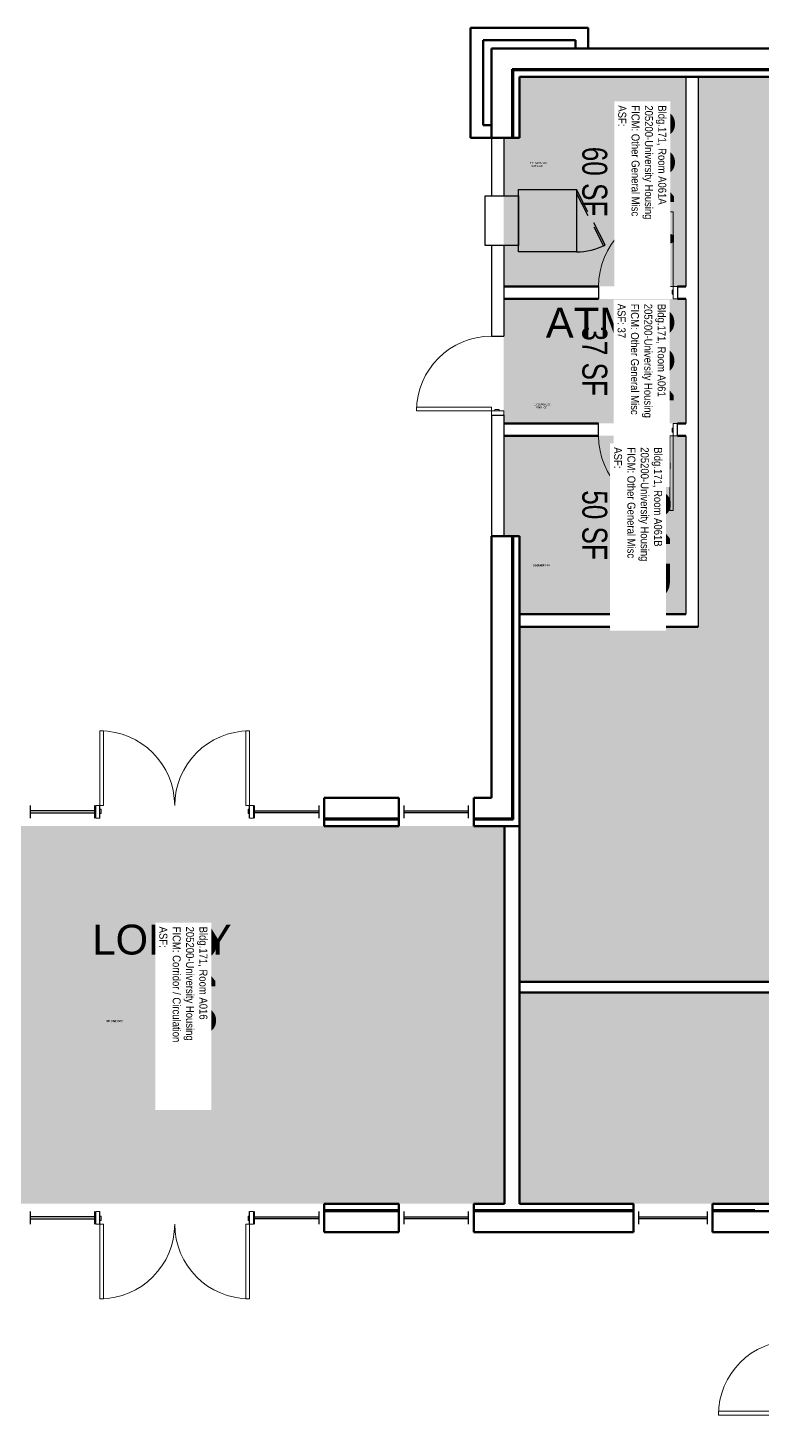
# Model space of a CAD drawing. Header units: inches. Extents: x -108 to 3256, y -489 to 2185.
# Drawn here: x 936 to 1290, y 875 to 1544 of the extents above; entities that cross this region are included whole.
import ezdxf
from ezdxf.enums import TextEntityAlignment as Align

# ---------------------------------------------------------------- set-up
doc = ezdxf.new("R2010")
doc.units = ezdxf.units.IN
doc.header["$LTSCALE"] = 48
doc.header["$MEASUREMENT"] = 0
doc.linetypes.add('DASHED2', pattern=[0.375, 0.25, -0.125])
for name, color, linetype in [('A-DOOR', 2, 'Continuous'), ('A-GLAZ', 1, 'Continuous'), ('A-IDEN-RNUM', 7, 'Continuous'), ('A-IDEN-SNUM', 4, 'Continuous'), ('A-IDEN-VNUM', 4, 'Continuous'), ('A-MISC', 2, 'Continuous'), ('A-WALL', 5, 'Continuous'), ('AREA-TEXT', 3, 'Continuous'), ('Rooms-Category-Color', 7, 'Continuous'), ('Rooms-College-Color', 7, 'Continuous'), ('Rooms-Department-Color', 7, 'Continuous'), ('Rooms-Division-Color', 7, 'Continuous'), ('Rooms-Information', 7, 'Continuous')]:
    doc.layers.add(name, color=color, linetype=linetype)
doc.styles.add('CP_AREA', font='arial.ttf', dxfattribs={"height": 15})
doc.styles.add('CP_ROOMSNUMBER', font='arial.ttf', dxfattribs={"height": 1})
doc.styles.add('CP_ROOMVNUMBER', font='arial.ttf', dxfattribs={"width": 0.85, "height": 0.075})
doc.styles.get("Standard").update_dxf_attribs({"font": 'arial.ttf'})

msp = doc.modelspace()

# ---------------------------------------------------------------- hatches: boundary and pattern name
at = {"layer": 'Rooms-Category-Color', "true_color": 0xfbafa2}
for points in [[(1253.2, 1419.25), (1253.2, 1520.25), (1173.2, 1520.25), (1173.2, 1490.88), (1165.57, 1490.88), (1165.57, 1419.25)], [(1634.48, 1084.25), (1281.83, 1084.25), (1173.2, 1084.25), (1173.2, 1255.25), (1259.2, 1255.25), (1259.2, 1520.25), (1643.67, 1520.25), (1805.39, 1358.53), (1864.66, 1417.8), (1884.87, 1397.59), (1894.51, 1407.23), (1948.25, 1353.49), (1938.61, 1343.85), (1958.82, 1323.64), (1881.7, 1246.52), (1881.7, 1213.5), (1634.48, 1213.5)], [(1253.2, 1353.25), (1253.2, 1413.25), (1165.57, 1413.25), (1165.57, 1353.25)], [(1253.2, 1261.25), (1173.2, 1261.25), (1173.2, 1298.87), (1165.57, 1298.87), (1165.57, 1347.25), (1253.2, 1347.25)]]:
    msp.add_hatch(color=21, dxfattribs=at).paths.add_polyline_path(points)
at = {"layer": 'Rooms-Category-Color', "true_color": 0xadadad}
msp.add_hatch(color=253, dxfattribs=at).paths.add_polyline_path([(1165.95, 977.25), (675, 977.25), (675, 968.12), (612.75, 968.12), (612.75, 1075.37), (692.75, 1075.37), (692.75, 1159.24), (1165.95, 1159.24)])
at = {"layer": 'Rooms-Category-Color', "true_color": 0x728ef3}
msp.add_hatch(color=171, dxfattribs=at).paths.add_polyline_path([(1387.45, 968.25), (1387.45, 1079), (1173.2, 1079), (1173.2, 977.25), (1314.7, 977.25), (1314.7, 968.25)])
at = {"layer": 'Rooms-College-Color', "true_color": 0xadadad}
for points in [[(1253.2, 1419.25), (1253.2, 1520.25), (1173.2, 1520.25), (1173.2, 1490.88), (1165.57, 1490.88), (1165.57, 1419.25)], [(1634.48, 1084.25), (1281.83, 1084.25), (1173.2, 1084.25), (1173.2, 1255.25), (1259.2, 1255.25), (1259.2, 1520.25), (1643.67, 1520.25), (1805.39, 1358.53), (1864.66, 1417.8), (1884.87, 1397.59), (1894.51, 1407.23), (1948.25, 1353.49), (1938.61, 1343.85), (1958.82, 1323.64), (1881.7, 1246.52), (1881.7, 1213.5), (1634.48, 1213.5)], [(1253.2, 1353.25), (1253.2, 1413.25), (1165.57, 1413.25), (1165.57, 1353.25)], [(1253.2, 1261.25), (1173.2, 1261.25), (1173.2, 1298.87), (1165.57, 1298.87), (1165.57, 1347.25), (1253.2, 1347.25)], [(1165.95, 977.25), (675, 977.25), (675, 968.12), (612.75, 968.12), (612.75, 1075.37), (692.75, 1075.37), (692.75, 1159.24), (1165.95, 1159.24)], [(1387.45, 968.25), (1387.45, 1079), (1173.2, 1079), (1173.2, 977.25), (1314.7, 977.25), (1314.7, 968.25)]]:
    msp.add_hatch(color=253, dxfattribs=at).paths.add_polyline_path(points)
at = {"layer": 'Rooms-Department-Color', "true_color": 0x604aed}
for points in [[(1253.2, 1419.25), (1253.2, 1520.25), (1173.2, 1520.25), (1173.2, 1490.88), (1165.57, 1490.88), (1165.57, 1419.25)], [(1253.2, 1353.25), (1253.2, 1413.25), (1165.57, 1413.25), (1165.57, 1353.25)], [(1253.2, 1261.25), (1173.2, 1261.25), (1173.2, 1298.87), (1165.57, 1298.87), (1165.57, 1347.25), (1253.2, 1347.25)], [(1387.45, 968.25), (1387.45, 1079), (1173.2, 1079), (1173.2, 977.25), (1314.7, 977.25), (1314.7, 968.25)]]:
    msp.add_hatch(color=173, dxfattribs=at).paths.add_polyline_path(points)
at = {"layer": 'Rooms-Department-Color', "true_color": 0x80bc67}
msp.add_hatch(color=83, dxfattribs=at).paths.add_polyline_path([(1634.48, 1084.25), (1281.83, 1084.25), (1173.2, 1084.25), (1173.2, 1255.25), (1259.2, 1255.25), (1259.2, 1520.25), (1643.67, 1520.25), (1805.39, 1358.53), (1864.66, 1417.8), (1884.87, 1397.59), (1894.51, 1407.23), (1948.25, 1353.49), (1938.61, 1343.85), (1958.82, 1323.64), (1881.7, 1246.52), (1881.7, 1213.5), (1634.48, 1213.5)])
at = {"layer": 'Rooms-Department-Color', "true_color": 0xacacac}
msp.add_hatch(color=253, dxfattribs=at).paths.add_polyline_path([(1165.95, 977.25), (675, 977.25), (675, 968.12), (612.75, 968.12), (612.75, 1075.37), (692.75, 1075.37), (692.75, 1159.24), (1165.95, 1159.24)])
at = {"layer": 'Rooms-Division-Color', "true_color": 0x604aed}
for points in [[(1253.2, 1419.25), (1253.2, 1520.25), (1173.2, 1520.25), (1173.2, 1490.88), (1165.57, 1490.88), (1165.57, 1419.25)], [(1253.2, 1353.25), (1253.2, 1413.25), (1165.57, 1413.25), (1165.57, 1353.25)], [(1253.2, 1261.25), (1173.2, 1261.25), (1173.2, 1298.87), (1165.57, 1298.87), (1165.57, 1347.25), (1253.2, 1347.25)], [(1387.45, 968.25), (1387.45, 1079), (1173.2, 1079), (1173.2, 977.25), (1314.7, 977.25), (1314.7, 968.25)]]:
    msp.add_hatch(color=173, dxfattribs=at).paths.add_polyline_path(points)
at = {"layer": 'Rooms-Division-Color', "true_color": 0x80bc67}
msp.add_hatch(color=83, dxfattribs=at).paths.add_polyline_path([(1634.48, 1084.25), (1281.83, 1084.25), (1173.2, 1084.25), (1173.2, 1255.25), (1259.2, 1255.25), (1259.2, 1520.25), (1643.67, 1520.25), (1805.39, 1358.53), (1864.66, 1417.8), (1884.87, 1397.59), (1894.51, 1407.23), (1948.25, 1353.49), (1938.61, 1343.85), (1958.82, 1323.64), (1881.7, 1246.52), (1881.7, 1213.5), (1634.48, 1213.5)])
at = {"layer": 'Rooms-Division-Color', "true_color": 0xadadad}
msp.add_hatch(color=253, dxfattribs=at).paths.add_polyline_path([(1165.95, 977.25), (675, 977.25), (675, 968.12), (612.75, 968.12), (612.75, 1075.37), (692.75, 1075.37), (692.75, 1159.24), (1165.95, 1159.24)])

# ---------------------------------------------------------------- linework, layer by layer
at = {"layer": 'A-DOOR', "linetype": 'Continuous', "lineweight": 18}
for points in [[(1247.2, 1419.25), (1245.45, 1419.25), (1245.45, 1455.25), (1247.2, 1455.25)], [(1247.2, 1415.5), (1246.57, 1415.5), (1246.57, 1417.5), (1247.2, 1417.5)], [(1247.2, 1413.25), (1249.2, 1413.25), (1249.2, 1419.25), (1247.2, 1419.25)], [(1159.57, 1359.25), (1159.57, 1361), (1123.57, 1361), (1123.57, 1359.25)], [(1165.57, 1359.25), (1165.57, 1357.25), (1159.57, 1357.25), (1159.57, 1359.25)], [(1163.32, 1359.25), (1163.32, 1359.88), (1161.32, 1359.88), (1161.32, 1359.25)], [(1247.2, 1351), (1246.57, 1351), (1246.57, 1349), (1247.2, 1349)], [(1247.2, 1353.25), (1249.2, 1353.25), (1249.2, 1347.25), (1247.2, 1347.25)], [(1247.2, 1347.25), (1245.45, 1347.25), (1245.45, 1311.25), (1247.2, 1311.25)], [(971.1, 1169.06), (972.85, 1169.06), (972.85, 1205.06), (971.1, 1205.06)], [(1043.1, 1169.06), (1041.35, 1169.06), (1041.35, 1205.06), (1043.1, 1205.06)], [(971.1, 1163.06), (969.1, 1163.06), (969.1, 1169.06), (971.1, 1169.06)], [(971.1, 1165.31), (971.72, 1165.31), (971.72, 1167.31), (971.1, 1167.31)], [(1043.1, 1165.31), (1042.47, 1165.31), (1042.47, 1167.31), (1043.1, 1167.31)], [(1043.1, 1163.06), (1045.1, 1163.06), (1045.1, 1169.06), (1043.1, 1169.06)], [(971.1, 973.44), (969.1, 973.44), (969.1, 967.44), (971.1, 967.44)], [(971.1, 971.19), (971.72, 971.19), (971.72, 969.19), (971.1, 969.19)], [(1043.1, 971.19), (1042.47, 971.19), (1042.47, 969.19), (1043.1, 969.19)], [(1043.1, 973.44), (1045.1, 973.44), (1045.1, 967.44), (1043.1, 967.44)], [(971.1, 967.44), (972.85, 967.44), (972.85, 931.44), (971.1, 931.44)], [(1043.1, 967.44), (1041.35, 967.44), (1041.35, 931.44), (1043.1, 931.44)], [(1304.89, 875.34), (1304.89, 877.34), (1268.89, 877.34), (1268.89, 875.34)]]:
    msp.add_lwpolyline(points, close=True, dxfattribs=at)
at = {"layer": 'A-DOOR', "linetype": 'Continuous', "lineweight": 18, "extrusion": (0, 0, -1)}
for centre, start, end in [((-1247.2, 1419.25), 0, 90), ((-1247.2, 1347.25), 270, 360), ((-1043.1, 1169.06), 0, 90), ((-971.1, 967.44), 180, 270)]:
    msp.add_arc(centre, 36, start, end, dxfattribs=at)
at = {"layer": 'A-DOOR', "linetype": 'Continuous', "lineweight": 18}
for centre, start, end in [((1159.57, 1359.25), 90, 180), ((971.1, 1169.06), 360, 90), ((1043.1, 967.44), 180, 270), ((1304.89, 875.34), 90, 180)]:
    msp.add_arc(centre, 36, start, end, dxfattribs=at)
at = {"layer": 'A-GLAZ', "linetype": 'Continuous', "lineweight": 25}
for p, q in [((937.6, 1163.06), (937.6, 1169.06)), ((968.6, 1166.56), (937.6, 1166.56)), ((937.6, 1165.56), (968.6, 1165.56)), ((968.6, 1163.06), (968.6, 1169.06)), ((971.1, 1163.06), (971.1, 1169.06)), ((1043.1, 1163.06), (1043.1, 1169.06)), ((1045.6, 1163.06), (1045.6, 1169.06)), ((1045.6, 1166.56), (1076.6, 1166.56)), ((1076.6, 1165.56), (1045.6, 1165.56)), ((1076.6, 1163.06), (1076.6, 1169.06)), ((1079.1, 1169.06), (1079.1, 1163.06)), ((1115.08, 1163.06), (1115.08, 1169.06)), ((1117.58, 1163.06), (1117.58, 1169.06)), ((1117.58, 1166.56), (1148.58, 1166.56)), ((1148.58, 1165.56), (1117.58, 1165.56)), ((1148.58, 1163.06), (1148.58, 1169.06)), ((1151.08, 1169.06), (1151.08, 1163.06)), ((937.6, 967.44), (937.6, 973.44)), ((968.6, 970.94), (937.6, 970.94)), ((937.6, 969.94), (968.6, 969.94)), ((968.6, 967.44), (968.6, 973.44)), ((971.1, 967.44), (971.1, 973.44)), ((1043.1, 967.44), (1043.1, 973.44)), ((1045.6, 967.44), (1045.6, 973.44)), ((1045.6, 970.94), (1076.6, 970.94)), ((1076.6, 969.94), (1045.6, 969.94)), ((1076.6, 967.44), (1076.6, 973.44)), ((1079.1, 973.44), (1079.1, 967.44)), ((1115.08, 967.44), (1115.08, 973.44)), ((1117.58, 967.44), (1117.58, 973.44)), ((1117.58, 970.94), (1148.58, 970.94)), ((1148.58, 969.94), (1117.58, 969.94)), ((1148.58, 967.44), (1148.58, 973.44)), ((1151.08, 973.44), (1151.08, 967.44)), ((1228.1, 967.44), (1228.1, 973.44)), ((1230.6, 967.44), (1230.6, 973.44)), ((1230.6, 970.94), (1263.6, 970.94)), ((1263.6, 969.94), (1230.6, 969.94)), ((1263.6, 967.44), (1263.6, 973.44)), ((1266.1, 973.44), (1266.1, 967.44))]:
    msp.add_line(p, q, dxfattribs=at)
at = {"layer": 'A-MISC'}
msp.add_lwpolyline([(1172.57, 1465.88), (1200.57, 1465.88), (1200.57, 1435.88), (1172.57, 1435.88)], close=True, dxfattribs=at)
at = {"layer": 'A-MISC', "linetype": 'DASHED2'}
msp.add_lwpolyline([(1200.57, 1464.01), (1213.62, 1438.85), (1214.38, 1439.24), (1200.57, 1465.88)], dxfattribs=at)
at = {"layer": 'A-MISC'}
msp.add_arc((1200.57, 1465.88), 30, 270, 297.40889, dxfattribs=at)
at = {"layer": 'A-WALL', "linetype": 'Continuous', "lineweight": 50}
for p, q in [((1206.14, 1543.88), (1149.57, 1543.88)), ((1149.57, 1543.88), (1149.57, 1490.88)), ((1155.57, 1537.88), (1200.14, 1537.88)), ((1155.57, 1496.88), (1155.57, 1537.88)), ((1200.14, 1537.88), (1200.14, 1533.88)), ((1206.14, 1533.88), (1206.14, 1543.88)), ((1159.57, 1533.88), (1159.57, 1490.88)), ((1365.81, 1533.88), (1159.57, 1533.88)), ((1200.14, 1533.88), (1206.14, 1533.88)), ((1169.57, 1490.88), (1169.57, 1523.88)), ((1169.57, 1523.88), (1365.81, 1523.88)), ((1169.57, 1523.38), (1365.81, 1523.38)), ((1170.07, 1490.88), (1170.07, 1523.88)), ((1173.2, 1490.88), (1173.2, 1520.25)), ((1173.2, 1520.25), (1365.81, 1520.25)), ((1149.57, 1490.88), (1159.57, 1490.88)), ((1159.57, 1496.88), (1155.57, 1496.88)), ((1159.57, 1490.88), (1159.57, 1496.88)), ((1159.57, 1490.88), (1173.2, 1490.88)), ((1165.57, 1419.25), (1211.2, 1419.25)), ((1249.2, 1419.25), (1253.2, 1419.25)), ((1165.57, 1413.25), (1211.2, 1413.25)), ((1249.2, 1413.25), (1253.2, 1413.25)), ((1165.57, 1353.25), (1211.2, 1353.25)), ((1249.2, 1353.25), (1253.2, 1353.25)), ((1165.57, 1347.25), (1211.2, 1347.25)), ((1249.2, 1347.25), (1253.2, 1347.25)), ((1159.57, 1298.87), (1159.57, 1172.87)), ((1173.2, 1298.87), (1159.57, 1298.87)), ((1169.57, 1162.37), (1169.57, 1298.87)), ((1170.07, 1162.37), (1170.07, 1298.87)), ((1173.2, 1159.24), (1173.2, 1298.87)), ((1173.2, 1261.25), (1253.2, 1261.25)), ((1173.2, 1255.25), (1259.2, 1255.25)), ((1115.08, 1172.87), (1079.1, 1172.87)), ((1079.1, 1172.87), (1079.1, 1159.24)), ((1115.08, 1159.24), (1115.08, 1172.87)), ((1159.57, 1172.87), (1151.08, 1172.87)), ((1151.08, 1172.87), (1151.08, 1159.24)), ((1079.1, 1162.87), (1115.08, 1162.87)), ((1079.1, 1162.37), (1115.08, 1162.37)), ((1079.1, 1159.24), (1115.08, 1159.24)), ((1151.08, 1162.87), (1170.07, 1162.87)), ((1151.08, 1162.37), (1170.07, 1162.37)), ((1151.08, 1159.24), (1173.2, 1159.24)), ((1173.2, 1159.24), (1165.95, 1159.24)), ((1165.95, 1159.24), (1165.95, 977.25)), ((1173.2, 977.25), (1173.2, 1159.24)), ((1634.48, 1084.25), (1173.2, 1084.25)), ((1173.2, 1079), (1387.45, 1079)), ((1115.08, 977.25), (1079.1, 977.25)), ((1079.1, 977.25), (1079.1, 963.63)), ((1115.08, 963.63), (1115.08, 977.25)), ((1165.95, 977.25), (1151.08, 977.25)), ((1151.08, 977.25), (1151.08, 963.63)), ((1228.1, 977.25), (1173.2, 977.25)), ((1228.1, 963.63), (1228.1, 977.25)), ((1314.7, 977.25), (1266.1, 977.25)), ((1266.1, 977.25), (1266.1, 963.63)), ((1115.08, 974.13), (1079.1, 974.13)), ((1115.08, 973.63), (1079.1, 973.63)), ((1151.08, 974.13), (1228.1, 974.13)), ((1151.08, 973.63), (1228.1, 973.63)), ((1286.45, 974.13), (1266.1, 974.13)), ((1286.45, 973.63), (1266.1, 973.63)), ((1286.45, 973.63), (1286.45, 974.13)), ((1286.45, 973.63), (1311.08, 973.63)), ((1079.1, 963.63), (1115.08, 963.63)), ((1151.08, 963.63), (1228.1, 963.63)), ((1266.1, 963.63), (1286.45, 963.63)), ((1286.45, 963.63), (1301.08, 963.63))]:
    msp.add_line(p, q, dxfattribs=at)
at = {"layer": 'A-WALL'}
for p, q in [((1253.2, 1520.25), (1253.2, 1419.25)), ((1259.2, 1520.25), (1259.2, 1255.25)), ((1159.57, 1490.88), (1159.57, 1462.88)), ((1165.57, 1490.88), (1165.57, 1462.88)), ((1159.57, 1438.88), (1159.57, 1395.25)), ((1165.57, 1438.88), (1165.57, 1395.25)), ((1211.2, 1419.25), (1211.2, 1413.25)), ((1249.2, 1419.25), (1249.2, 1413.25)), ((1253.2, 1413.25), (1253.2, 1353.25)), ((1159.57, 1395.25), (1165.57, 1395.25)), ((1159.57, 1357.25), (1165.57, 1357.25)), ((1159.57, 1357.25), (1159.57, 1298.87)), ((1165.57, 1357.25), (1165.57, 1298.87)), ((1211.2, 1347.25), (1211.2, 1353.25)), ((1249.2, 1347.25), (1249.2, 1353.25)), ((1253.2, 1347.25), (1253.2, 1261.25))]:
    msp.add_line(p, q, dxfattribs=at)
msp.add_lwpolyline([(1156.57, 1462.88), (1172.57, 1462.88), (1172.57, 1438.88), (1156.57, 1438.88)], close=True, dxfattribs=at)

# ---------------------------------------------------------------- texts
at = {"layer": 'A-IDEN-RNUM', "linetype": 'ByBlock', "style": 'CP_ROOMSNUMBER'}
for s, p in [('0061-A0', (1178.88, 1476.79)), ('0061-00', (1181.2, 1360.43)), ('0061-B0', (1179.67, 1284.3)), ('0016-00', (974.15, 1064.74))]:
    msp.add_text(s, height=1, dxfattribs=at).set_placement(p)
at = {"layer": 'A-IDEN-SNUM', "linetype": 'ByBlock', "style": 'CP_ROOMSNUMBER'}
for s, p in [('1710A061A0', (1178.13, 1478.16)), ('1710A06100', (1180.19, 1361.95)), ('1710A061B0', (1179.67, 1284.3)), ('1710A01600', (974.15, 1064.74))]:
    msp.add_text(s, height=1, dxfattribs=at).set_placement(p)
at = {"layer": 'A-IDEN-VNUM', "linetype": 'ByBlock', "style": 'CP_ROOMVNUMBER', "width": 0.85}
for s, p in [('061A', (1234.1, 1469.03)), ('061', (1233.8, 1384.12)), ('061B', (1232.1, 1304.29)), ('016', (1013.15, 1084.02))]:
    msp.add_text(s, height=27, rotation=270, dxfattribs=at).set_placement(p, align=Align.MIDDLE_CENTER)
at = {"layer": 'A-MISC', "linetype": 'ByBlock'}
for s, p in [('ATM', (1207.03, 1394.55)), ('LOBBY', (1000.99, 1097.34))]:
    msp.add_text(s, height=14.4, dxfattribs=at).set_placement(p, align=Align.CENTER)
at = {"layer": 'AREA-TEXT', "style": 'CP_AREA', "width": 0.75}
for s, p in [('60 SF', (1209.38, 1469.75)), ('37 SF', (1209.38, 1383.25)), ('50 SF', (1209.38, 1304.25))]:
    msp.add_text(s, height=12, rotation=270, dxfattribs=at).set_placement(p, align=Align.MIDDLE_CENTER)

# ---------------------------------------------------------------- next in the draw order: texts
at = {"layer": 'Rooms-Information', "char_height": 3.8571, "width": 86.4, "attachment_point": 7, "rotation": 270, "style": 'CP_ROOMVNUMBER', "bg_fill": 3, "box_fill_scale": 1.5, "bg_fill_color": 256, "bg_fill_true_color": 13158600, "bg_fill_transparency": 0}
for s, insert in [('Bldg.171, Room A061A^M^J205200-University Housing^M^JFICM: Other General Misc^M^JASF: ', (1220.6, 1506.49)), ('Bldg.171, Room A061B^M^J205200-University Housing^M^JFICM: Other General Misc^M^JASF: ', (1218.6, 1341.73)), ('Bldg.171, Room A016^M^J205200-University Housing^M^JFICM: Corridor / Circulation^M^JASF: ', (999.65, 1110.77))]:
    msp.add_mtext(s, dxfattribs=dict(at, insert=insert))

# ---------------------------------------------------------------- next in the draw order: texts
at = {"layer": 'Rooms-Information', "insert": (1220.3, 1410.87), "char_height": 3.8571, "width": 86.4, "attachment_point": 7, "rotation": 270, "style": 'CP_ROOMVNUMBER', "bg_fill": 3, "box_fill_scale": 1.5, "bg_fill_color": 256, "bg_fill_true_color": 13158600, "bg_fill_transparency": 0}
msp.add_mtext('Bldg.171, Room A061^M^J205200-University Housing^M^JFICM: Other General Misc^M^JASF: 37', dxfattribs=at)

doc.saveas('drawing.dxf')
